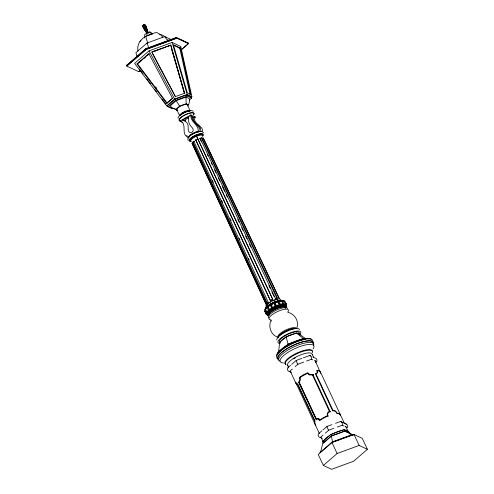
<?xml version="1.0" encoding="UTF-8"?>
<svg xmlns="http://www.w3.org/2000/svg" width="494" height="494" viewBox="0 0 494 494"><rect width="100%" height="100%" fill="white"/><g stroke="black" fill="none" stroke-linecap="round" stroke-linejoin="round"><path stroke-width="0.74" d="M277.492 301.575L278.097 300.827L279.122 301.494L280.401 304.242L280.222 306.404L279.443 306.626L279.45 304.514L278.171 301.766L274.991 302.729L274.584 302.032L277.251 301.068L277.789 301.723M185.96 97.12L189.628 98.837L189.566 101.239L188.609 104.876L186.17 103.74L185.96 97.12L176.173 100.708L170.053 106.006L172.005 107.667L177.414 110.508M187.714 138.746L188.103 140.376M197.884 139.16L196.563 136.078L272.818 299.531L197.884 139.16L195.68 139.993L197.89 138.925M274.565 302.575L274.584 302.032M271.058 303.736L271.336 303.866L270.237 304.211L270.28 305.298L271.558 308.046L273.009 309.503L273.762 309.065L272.484 307.509L271.058 303.736L273.682 302.421L276.171 307.861L277.011 307.231L274.991 302.729M315.191 424.167L315.592 425.451L295.832 382.702C296.172 383.183 296.857 385.505 297.555 384.233L314.616 420.82L314.332 421.506L315.796 425.884L319.322 433.454M314.95 360.231L320.668 373.094M339.674 413.676L340.094 414.534L339.316 413.41L337.069 413.114C336.328 411.724 334.839 409.958 333.061 410.514L316.006 373.933L317.593 372.822L317.296 370.71L319.544 371.013L320.742 373.069M320.137 371.352L319.34 370.58L316.784 370.296L317.197 372.519L316.623 373.236L315.326 373.649L332.746 411.002C334.648 410.279 336.272 411.971 336.957 413.564L339.52 413.849L340.292 415.127L339.742 413.997M202.46 132.25C204.405 125.692 191.462 123.63 195.303 116.992L194.389 116.565C189.906 122.506 202.565 125.359 200.2 130.194C198.755 124.507 191.258 121.802 191.82 115.361L190.906 114.935C189.838 122.098 199.786 124.871 198.063 132.293M136.492 56.816L136.548 54.402L135.844 52.704L146.965 43.077L164.737 36.568L171.393 39.681M320.563 452.485L322.706 443.408L331.332 435.943L345.121 430.892L353.408 435.121M162.866 37.192L160.352 34.629L157.012 32.592L154.894 32.795L146.329 35.932L146.033 37.581L147.811 43.472M280.512 300.729L281.518 300.352L281.784 300.926L282.451 300.914L283.729 303.656L283.673 304.977L282.932 305.928L282.327 305.984L282.976 305.039L282.988 303.724L281.704 300.976L278.678 301.47M271.126 320.26C267.773 326.8 271.249 335.661 278.567 337.464M296.641 328.553C299.518 321.983 295.103 313.986 288.181 312.424M144.538 37.952L144.952 36.229L144.514 34.901L146.564 33.123L149.849 31.919L151.078 32.493L152.226 34.024M265.395 308.429L265.667 309.003L265.216 310.183L264.945 309.608L265.395 308.429L266.42 307.787M265.698 308.009L264.945 309.608M265.667 309.003L264.691 310.831L265.97 313.579L266.834 313.653L267.1 314.233L268.483 314.295L267.137 314.548L266.865 313.974L266.007 313.918L264.728 311.177L265.426 311.924M265.97 313.579L266.457 312.313L265.173 309.571M266.834 313.653L267.285 312.474L266.457 312.313M267.1 314.233L267.55 313.054L267.285 312.474M267.692 314.332L268.119 313.208L269.137 312.591L267.884 312.603L267.612 312.023L266.809 311.831L265.531 309.083L267.482 307.083L267.433 306.175L268.014 306.107L268.619 307.404M284.933 308.077L285.958 307.435L285.686 306.854L286.662 305.033L285.384 302.285M286.662 305.033L285.686 306.854M285.656 307.855L286.409 306.255L286.143 305.681M285.958 307.435L286.409 306.255M176.92 38.236L176.611 37.581L175.87 37.686M283.013 300.556L284.649 301.192L285.927 303.934L285.452 304.656L285.723 305.236L284.729 306.157L284.383 306.033L285.328 305.094L285.063 304.52L285.507 303.785L284.223 301.044L281.784 300.926M188.442 43.626L188.128 42.972L176.352 37.519L145.853 48.69L146.162 49.511L126.754 66.11L126.779 65.202L146.014 48.622M312.387 354.692L312.64 354.247M267.482 307.083L267.124 307.509L268.409 310.251L269.854 311.374L271.002 310.856L269.1 309.701L267.816 306.953L268.044 305.687L270.237 304.211M286.088 306.731L285.328 307.046L286.378 305.934L285.452 304.656M277.251 301.068L277.017 301.426L277.795 301.204L280.222 306.404M265.994 308.552L265.729 307.978L267.433 306.175M146.051 36.142C140.296 39.322 136.758 44.602 137.98 51.092M286.106 305.36L286.625 304.687L284.649 301.192M330.202 411.681L328.745 412.292L327.862 413.392L327.608 414.701L328.01 415.942L323.477 418.109L319.655 420.61L318.006 418.893L316.913 418.906L316.049 419.585L298.629 382.233L299.877 380.01L299.481 377.342L303.304 374.841L307.836 372.674L308.534 373.797L309.732 374.508L313.449 374.637A3.081 2.859 -64.9 0 1 312.227 375.156M201.472 141.976L199.835 138.493L201.947 137.845L277.542 298.006L275.084 298.753M170.504 45.386L170.825 45.059L184.595 93.323L170.677 45.213L151.72 52.16M265.729 307.978L267.217 306.502M265.531 309.083L267.124 307.509M266.809 311.831L268.409 310.251M267.612 312.023L269.1 310.553M267.884 312.603L269.372 311.127M268.44 312.776L269.854 311.374M192.518 142.402L194.247 141.191L192.518 142.402L266.575 303.304L268.156 302.303M266.575 303.304L268.075 301.92L193.79 141.216M126.618 65.504L145.853 48.85L176.611 37.581M190.758 97.621L191.882 96.645L180.761 46.467L172.122 42.428L149.052 50.882L134.621 63.374L166.713 105.864L171.424 108.069M136.986 63.961L148.848 53.692L172.462 98.25L166.669 103.265L136.986 63.961L137.98 63.553M149.312 53.5L137.456 63.769L167.139 103.073L172.931 98.059M139.672 62.09L141.37 60.62M143.624 58.669L145.322 57.199M147.014 55.736L148.706 54.266M181.125 49.882L188.51 43.484L176.951 38.075L146.07 49.388L126.754 66.11L138.437 71.556L140.58 70.772M180.86 50.19L188.504 43.558L176.951 38.155L146.113 49.456M166.713 105.864L174.586 99.053L187.17 94.44L191.882 96.645M189.307 100.078L191.561 98.127L191.017 96.96L186.627 94.91L174.907 99.201L167.571 105.549L168.114 106.716L172.505 108.773L173.882 108.266M168.114 106.716L175.45 100.368L187.17 96.071L191.561 98.127M175.586 109.649L179.662 106.124L186.17 103.74M187.442 105.883L188.609 104.876M305.774 338.798L300.401 334.883L296.511 333.067L286.131 336.871L279.635 342.49L278.493 352.71L279.629 351.728M277.671 353.012L281.061 350.079M282.753 348.61L287.841 344.213L304.088 338.26L304.489 339.125M290.552 365.344L287.73 367.789A2.594 2.384 19.3 0 0 289.478 371.537L291.38 372.427M291.682 364.368L296.202 360.453L301.908 358.366M289.478 371.537L292.306 369.092M295.128 366.647L297.95 364.202L303.656 362.114M315.438 362.59L316.568 361.614A2.594 2.384 19.3 0 0 314.82 357.866L312.918 356.977M321.897 430.854L318.507 433.788A2.594 2.384 19.3 0 0 320.254 437.536L322.156 438.425M323.027 429.873L326.979 426.452L331.968 424.624M320.254 437.536L323.076 435.091M325.336 433.133L328.726 430.2L333.716 428.372M349.771 433.497L349.03 431.91L344.059 429.582L330.789 434.448L322.483 441.636L323.224 443.223L331.523 436.029L344.8 431.169L347.906 432.621M319.735 452.788L332.289 441.926L352.346 434.572L352.802 435.547M323.342 465.441L337.118 453.517L359.138 445.446L367.382 449.305L353.611 461.229L331.591 469.3L323.342 465.441L318.229 454.48L332.592 442.068L331.332 435.943M139.888 41.477L140.969 40.576M279.9 300.784L280.82 300.414L281.092 300.988M309.51 374.792L308.997 373.946L307.595 373.291L300.692 377.008L300 377.533L300.278 380.127L299.105 382.319L316.16 418.9L316.815 418.381L318.117 418.387L319.772 419.937L326.398 416.09L327.368 415.695L328.3 416.133M199.835 138.493L201.947 137.845M126.779 65.202L127.335 64.794M267.859 305.99L270.156 304.446M268.131 306.564L270.428 305.02M267.816 306.953L270.28 305.298M269.1 309.701L271.558 308.046M269.749 310.034L272.046 308.491M270.02 310.615L272.317 309.071M270.471 310.887L272.657 309.411M182.965 122.531L179.89 121.086L182.175 119.814C184.855 120.542 187.467 122.426 188.084 125.278C188.344 128.07 187.22 134.004 191.987 132.38C195.599 129.595 190.875 126.952 189.622 124.42C188.294 121.901 188.399 118.968 188.622 116.207L190.906 114.935M192.679 117.523L194.389 116.565M194.161 117.628L195.303 116.992M202.565 138.339L203.17 137.999L203.584 138.61L279.443 298.895L203.17 137.999M267.137 314.548L267.785 315.252L269.051 314.906M271.021 303.946L273.781 302.563L276.171 307.861M271.292 304.52L274.047 303.137M271.2 304.767L274.158 303.285M272.484 307.509L275.436 306.027M272.91 307.99L275.664 306.607M273.176 308.571L275.936 307.188M273.478 308.935L276.109 307.62M195.68 139.993L270.255 300.5L272.824 299.259M270.255 300.5L272.243 299.809M273.75 302.661L274.578 302.303L276.998 307.503M312.782 374.322L330.264 411.842L329.467 411.471L328.362 411.934L327.355 413.225L327.368 415.695M192.049 143.371L266.513 305.144L192.049 143.371L192.703 143.106M166.669 103.265L167.139 103.073M148.589 48.227L150.701 47.449M163.378 42.805L165.49 42.033M170.825 45.059L151.868 52.006L175.487 96.565L184.744 93.175M153.653 51.561L156.462 50.53M157.87 50.018L159.976 49.246M163.483 47.961L165.589 47.189M168.398 46.158L169.806 45.646M138.277 71.439L140.518 70.772M288.848 344.096L295.159 341.786M297.264 341.014L302.871 338.958M303.335 357.841L309.75 355.495L311.016 356.088M306.508 361.071L311.498 359.243L312.764 359.836M335.531 423.315L340.527 421.487L341.792 422.08M337.285 427.069L342.274 425.241L344.176 426.131M333.308 441.809L351.833 435.023L345.121 430.892M367.382 449.305L362.275 438.345L354.025 434.485L332.005 442.556L337.118 453.517M274.726 302.155L277.523 301.149M275.17 302.847L278.171 301.766M276.455 305.595L279.45 304.514M276.615 306.2L279.413 305.193M276.881 306.78L279.678 305.774M277.011 307.231L279.672 306.268M179.81 48.251L180.477 48.023L190.764 94.44L190.097 94.663L179.81 48.251L173.357 45.232M266.013 307.577L266.711 307.392M313.208 375.261L312.406 374.89L309.516 374.971L307.595 373.291M278.097 300.827L280.394 300.371M278.412 300.895L280.82 300.414M279.122 301.494L281.704 300.976M280.401 304.242L282.988 303.724M280.296 304.94L282.71 304.458M280.567 305.52L282.976 305.039M280.518 306.027L282.821 305.57M275.72 298.642L276.998 298.419L201.478 138.203M268.044 305.687L268.575 305.656M284.223 301.044L282.636 300.426M267.785 315.252L266.007 313.918M317.889 418.881L319.383 418.974M281.055 300.309L283.173 300.469M283.729 303.656L285.507 303.785M283.402 304.397L285.063 304.52M283.673 304.977L285.328 305.094M283.482 305.508L285.057 305.625M267.131 314.82L268.909 314.95M268.717 315.438L267.915 314.814M283.63 301.229L284.217 301.309L283.568 300.611M283.661 301.531L284.254 301.63M159.587 34.259L161.161 34.531L164.292 36.192M169.448 40.656L166.49 39.217L164.737 36.568M267.55 313.054L268.119 313.208M187.769 42.861L188.128 42.972M179.89 121.086C188.158 123.346 179.754 135.702 189.023 137.338M180.477 48.023L173.382 44.701L187.3 92.816L190.764 94.44M182.175 119.814L183.083 120.24M314.666 360.725L316.568 361.614M299.481 377.342L300.821 377.966M298.629 382.233L299.296 382.541L316.716 419.9M341.113 421.685L346.393 424.155M344.33 423.272L345.596 423.864A2.594 2.384 19.3 0 1 347.344 427.613L345.442 426.723M316.16 418.9L316.963 419.276M184.453 120.721L185.713 121.345M188.134 136.579L188.455 136.758M177.476 110.471L174.24 108.217M165.521 37.044L166.515 37.828M296.511 333.067L303.575 338.705M295.82 383.048L296.61 383.819M285.927 303.934L286.625 304.687M285.723 305.236L286.378 305.934M285.433 305.755L286.057 306.428M267.723 314.635L268.347 315.302M266.865 313.974L267.52 314.678M186.707 135.362L187.133 135.869M155.604 86.895L156.53 88.123M139.302 68.975L143.013 73.89M146.724 78.805L150.435 83.714M154.61 89.247L156.462 91.699M162.032 99.072L165.743 103.987M203.238 132.336L203.54 132.738M179.662 106.124L176.173 100.708M152.436 53.506L175.333 96.719M149.052 50.882L174.586 99.053M146.564 33.123L147.261 35.815L152.448 33.919L150.855 33.388L149.849 31.919M146.965 43.077L148.126 45.942L148.484 48.338M200.095 138.172L275.386 298.382M207.357 154.517L208.011 155.913M211.284 162.878L211.938 164.274M214.557 169.85L215.866 172.634M218.484 178.211L219.793 180.995M222.411 186.571L224.702 191.45M226.338 194.932L227.314 197.02M237.787 219.317L239.096 222.109M241.714 227.685L243.023 230.47M245.642 236.046L246.951 238.83M249.563 244.407L250.872 247.191M268.866 285.513L270.175 288.305M271.811 291.787L274.102 296.666M354.025 434.485L359.138 445.446M313.653 357.452L312.035 353.982A13.492 3.989 -25 0 0 296.74 356.656A13.492 3.989 -25 0 0 288.311 366.017M320.34 371.784L340.107 414.188M340.31 414.62L344.485 423.568M345.769 426.322L348.017 431.139M344.059 429.582L344.8 431.169M186.627 94.91L187.17 96.071M187.399 104.839L190.221 110.897A5.829 1.723 -25 0 0 184.299 111.724A5.829 1.723 -25 0 0 179.631 115.763L176.803 109.705M312.406 374.89L329.467 411.471M273.157 307.768L273.762 309.065M174.907 99.201L175.45 100.368M270.582 304.304L273.009 309.503M330.789 434.448L331.523 436.029M287.841 344.213L288.243 345.078M332.289 441.926L332.74 442.896M269.224 308.707L270.44 311.306M265.747 312.609L266.389 313.986M287.514 365.245L288.811 368.024M290.435 371.494L295.616 382.615L295.634 382.109C295.999 382.689 296.74 385.19 297.53 383.585L314.95 420.944L314.802 422.87M321.248 437.585L323.175 441.716M195.92 140.105L270.539 300.636M212.352 180.316L213.322 182.416M221.726 200.576L222.695 202.676M230.13 218.743L231.099 220.843M239.176 238.312L239.825 239.707M248.55 258.572L249.198 259.968M193.117 142.241L267.279 303.118M172.122 42.428L187.17 94.44M171.788 49.826L184.213 92.761M276.541 357.798L276.646 358.181M286.131 336.871L288.144 344.355M271.052 320.433L271.095 321.094M296.913 333.215A11.004 3.254 -25 0 1 299.982 335.037M280.055 342.336A11.004 3.254 -25 0 1 296.252 333.289M280.005 342.478A11.004 3.254 -25 0 1 288.169 334.222A11.004 3.254 -25 0 1 299.315 333.611M280.197 343.497A12.492 3.693 -25 0 1 288.008 333.808A12.492 3.693 -25 0 1 299.852 334.469M276.856 340.02A12.492 3.693 -25 0 1 286.866 331.357A12.492 3.693 -25 0 1 299.562 329.591M278.017 337.192A10.664 3.155 -25 0 1 286.526 330.708A10.664 3.155 -25 0 1 296.733 328.59M279.129 335.926A10.164 3.007 -25 0 1 289.002 329.844M289.601 329.634A10.164 3.007 -25 0 1 295.122 328.578M277.968 336.883A10.164 3.007 -25 0 1 286.106 329.838A10.164 3.007 -25 0 1 296.431 328.405M270.916 319.809A10.664 3.155 -25 0 1 277.585 311.541A10.664 3.155 -25 0 1 287.693 312.103M268.934 317.957A10.664 3.155 -25 0 1 275.59 310.559A10.664 3.155 -25 0 1 287.681 308.447M268.779 315.209A9.33 2.76 -25 0 1 276.251 308.738A9.33 2.76 -25 0 1 285.73 307.422M285.427 307.558A8.997 2.661 -25 0 1 285.396 308.33M269.693 313.326A8.997 2.661 -25 0 1 270.792 312.214M271.255 311.825A8.997 2.661 -25 0 1 284.896 307.046M269.249 314.802A8.997 2.661 -25 0 1 274.862 308.559A8.997 2.661 -25 0 1 285.063 306.774M345.646 430.033A13.492 3.989 -25 0 1 347.974 432.293M323.539 441.247A13.492 3.989 -25 0 1 329.442 435.659M331.184 434.627A13.492 3.989 -25 0 1 343.398 430.157M293.634 358.835A12.325 3.643 -25 0 1 295.597 357.656M286.106 364.868A15.055 4.452 -25 0 1 297.277 353.568A15.055 4.452 -25 0 1 312.529 352.735M285.835 364.294A15.055 4.452 -25 0 1 295.239 353.846A15.055 4.452 -25 0 1 312.307 350.864M283.402 362.948A18.562 5.49 -25 0 1 294.461 348.807A18.562 5.49 -25 0 1 313.017 348.992M279.913 361.163A19.223 5.681 -25 0 1 294.177 346.732A19.223 5.681 -25 0 1 313.647 345.664M278.733 359.422A19.223 5.681 -25 0 1 293.504 345.294A19.223 5.681 -25 0 1 313.128 343.62M278.758 359.99A19.791 5.854 -25 0 1 293.442 345.133A19.791 5.854 -25 0 1 313.492 344.034M276.739 357.026A19.791 5.854 -25 0 1 292.59 343.299A19.791 5.854 -25 0 1 312.702 340.502M277.517 354.661A19.223 5.681 -25 0 1 278.141 353.611M278.56 353.062A19.223 5.681 -25 0 1 288.2 345.714M288.811 345.38A19.223 5.681 -25 0 1 292.003 343.762M292.652 343.46A19.223 5.681 -25 0 1 305.607 339.341M276.862 355.952A19.223 5.681 -25 0 1 291.503 342.972A19.223 5.681 -25 0 1 311.547 339.471M191.135 141.142A6.305 1.865 -25 0 1 195.439 136.585A6.305 1.865 -25 0 1 202.256 135.77M265.945 306.447A8.194 2.421 -25 0 1 272.509 300.76A8.194 2.421 -25 0 1 280.833 299.605M265.76 308.25A9.497 2.81 -25 0 1 273.336 302.476A9.497 2.81 -25 0 1 282.426 300.593M267.643 306.28A9.497 2.81 -25 0 1 271.243 303.822M271.78 303.532A9.497 2.81 -25 0 1 275.714 301.772M276.455 301.513A9.497 2.81 -25 0 1 279.227 300.778M267.174 304.675A7.391 2.186 -25 0 1 268.081 303.761M268.464 303.446A7.391 2.186 -25 0 1 269.341 302.797M269.829 302.476A7.391 2.186 -25 0 1 270.885 301.853M272.595 300.982A7.391 2.186 -25 0 1 274.361 300.253M274.936 300.049A7.391 2.186 -25 0 1 276.06 299.716M276.591 299.586A7.391 2.186 -25 0 1 277.572 299.401M180.563 115.318A4.996 1.476 -25 0 1 184.552 112.28A4.996 1.476 -25 0 1 189.332 111.286M178.056 118.288A8.33 2.464 -25 0 1 184.731 112.515A8.33 2.464 -25 0 1 193.191 111.335M180.458 120.993A8.33 2.464 -25 0 1 185.67 114.534A8.33 2.464 -25 0 1 193.568 114.972M180.718 120.82A7.978 2.359 -25 0 1 185.707 114.633A7.978 2.359 -25 0 1 193.271 115.053M191.709 115.781A5.829 1.723 -25 0 1 192.716 116.757M182.533 119.999A5.829 1.723 -25 0 1 189.542 116.084M191.987 116.374A5.829 1.723 -25 0 1 192.611 117.98M183.521 119.869A5.829 1.723 -25 0 1 188.473 117.103M185.571 120.74A2.915 0.865 -25 0 1 185.614 119.579A2.915 0.865 -25 0 1 188.764 117.98M188.529 138.252A7.496 2.217 -25 0 1 188.109 137.184M189.511 135.449A7.496 2.217 -25 0 1 197.044 131.497M198.143 131.206A7.496 2.217 -25 0 1 201.706 131.565M188.381 137.758A7.496 2.217 -25 0 1 197.872 131.917M198.409 131.787A7.496 2.217 -25 0 1 200.663 131.528M188.078 137.869A7.83 2.316 -25 0 1 194.321 133.114A7.83 2.316 -25 0 1 201.818 131.558M190.437 141.346A7.83 2.316 -25 0 1 195.334 135.276A7.83 2.316 -25 0 1 202.756 135.689M190.085 140.839A7.163 2.118 -25 0 1 195.402 135.461A7.163 2.118 -25 0 1 202.657 135.06M191.258 141.735A7.163 2.118 -25 0 1 195.741 136.177A7.163 2.118 -25 0 1 202.534 136.56M328.726 430.2A2.594 0.593 60.8 0 1 326.979 426.452M340.527 421.487A2.594 1.785 82.1 0 1 342.274 425.241M297.95 364.202A2.594 0.593 60.8 0 1 296.202 360.453M309.75 355.495A2.594 1.785 82.1 0 1 311.498 359.243M144.038 25.206A1.55 0.358 60.8 0 0 143.791 25.997A23.403 5.372 60.8 0 0 146.212 30.826A3.791 0.871 60.8 0 1 147.268 33.45M144.001 24.904A1.55 1.031 49.1 0 0 143.204 26.398A23.403 15.505 49.1 0 0 145.872 31.06A3.791 2.513 49.1 0 1 146.699 33.419M143.334 25.46A1.55 1.068 82.1 0 1 145.199 25.484A23.403 16.111 82.1 0 1 147.033 30.529A3.791 2.612 82.1 0 0 148.675 32.937M143.674 25.373A1.55 0.414 69.9 0 1 144.52 25.663A23.403 6.2 69.9 0 1 146.638 30.634A3.791 1.007 69.9 0 0 147.768 32.826M146.465 33.709A3.791 3.483 19.3 0 0 145.699 31.27A23.403 21.483 19.3 0 1 142.914 26.762A1.55 1.426 19.3 0 1 143.692 24.898A1.55 1.439 -64.9 0 1 145.637 25.509A23.403 21.705 -64.9 0 1 147.292 30.542A3.791 3.52 -64.9 0 0 149.114 32.962M146.44 32.814A3.791 3.52 -64.9 0 0 145.749 31.4A23.403 21.705 -64.9 0 1 143.001 26.985A1.55 1.439 -64.9 0 1 143.692 24.898A1.55 1.426 19.3 0 1 145.724 25.731A23.403 21.483 19.3 0 1 147.342 30.671A3.791 3.483 19.3 0 0 148.743 32.876M144.637 29.307A23.403 16.111 82.1 0 0 146.008 31.418A3.791 2.612 82.1 0 1 146.508 32.32M146.428 28.485A23.403 15.505 49.1 0 1 146.706 29.288M146.953 30.085A23.403 15.505 49.1 0 1 147.175 30.881A3.791 2.513 49.1 0 0 147.329 31.363M148.138 32.752A3.791 2.513 49.1 0 1 147.545 31.844M181.218 114.682A4.588 1.359 -25 0 1 188.442 111.366M177.828 110.187A5.829 1.723 -25 0 1 180.792 105.994A5.829 1.723 -25 0 1 187.38 105.339M180.755 115.25A4.588 1.359 -25 0 1 184.435 112.064A4.588 1.359 -25 0 1 189.097 111.416"/></g></svg>
